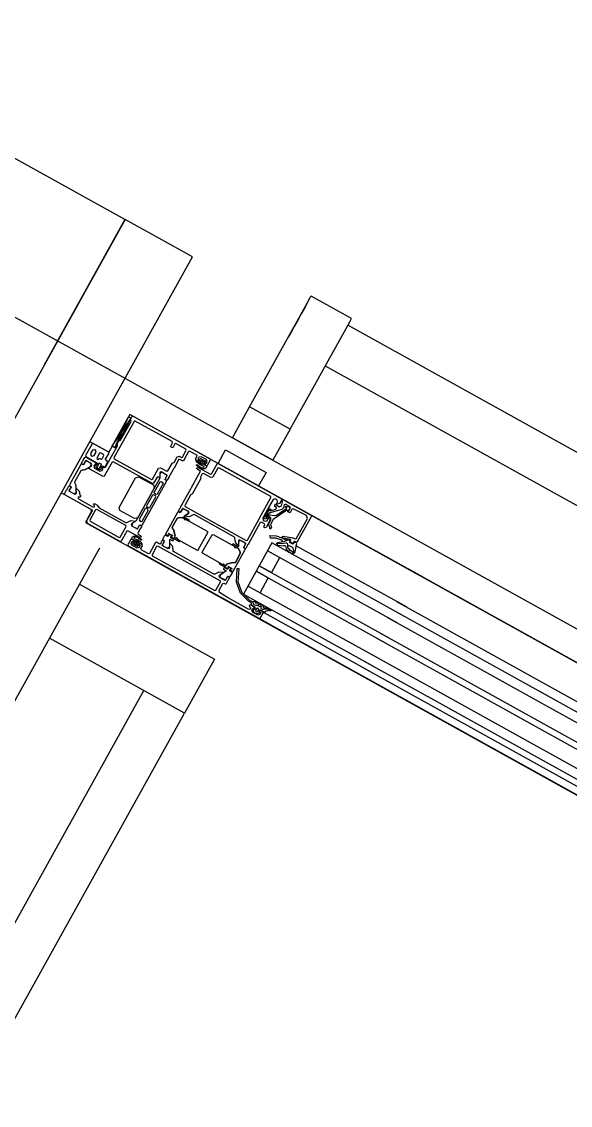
# Model space of a CAD drawing. Header units: metres. Extents: x 2.3 to 42.8, y 0.9 to 31.9.
# Drawn here: x 12.9033 to 13.0433, y 9.9582 to 10.2347 of the extents above; entities that cross this region are included whole.
import ezdxf

# ---------------------------------------------------------------- set-up
doc = ezdxf.new("R2010")
doc.units = ezdxf.units.M
doc.layers.add('ARREDI', color=9, linetype='Continuous')
doc.layers.add('PARETI_STRUTTURE', color=7, linetype='Continuous')

msp = doc.modelspace()

# ---------------------------------------------------------------- linework, layer by layer
at = {"layer": 'ARREDI'}
for points in [[(12.97176, 10.1307), (12.96143, 10.13644), (12.97613, 10.16291), (12.97667, 10.16388), (12.97701, 10.16451), (12.97713, 10.16472)], [(12.97176, 10.1307), (12.98646, 10.15717), (12.987, 10.15816), (12.98735, 10.15877), (12.98746, 10.15898), (12.97712, 10.16471)], [(12.97667, 10.16389), (12.97613, 10.16292), (12.97542, 10.16164), (12.9746, 10.16015), (12.97371, 10.15857), (12.97284, 10.15697), (12.97201, 10.15549), (12.9713, 10.15422)], [(13.20615, 10.03527), (12.98649, 10.15724)], [(12.98076, 10.14691), (13.20042, 10.02494)], [(13.47199, 9.83403), (12.93085, 10.13449)], [(12.95705, 10.12855), (12.96144, 10.13644)], [(12.96738, 10.12281), (12.95704, 10.12855)], [(12.97176, 10.13071), (12.96737, 10.12282)], [(12.9534, 10.12197), (12.95531, 10.12542)], [(12.9553, 10.12542), (12.96564, 10.11968), (12.96372, 10.11624)], [(12.96372, 10.11624), (12.95339, 10.12197)], [(12.91961, 10.10695), (13.45456, 9.80993)], [(12.99779, 10.08471), (13.14787, 10.00138)], [(12.99894, 10.08678), (13.14902, 10.00345)], [(12.99663, 10.08264), (13.14672, 9.99931)], [(12.99453, 10.07885), (13.14462, 9.99552)], [(12.99377, 10.07748), (13.14385, 9.99414)], [(12.99167, 10.0737), (13.14176, 9.99037)], [(12.99052, 10.07163), (13.14061, 9.9883)], [(12.98976, 10.07026), (13.13984, 9.98692)]]:
    msp.add_lwpolyline(points, dxfattribs=at)
at = {"layer": 'PARETI_STRUTTURE'}
for points in [[(10.97116, 11.23115), (15.49585, 8.71885), (17.29395, 11.95726), (21.46023, 9.64395)], [(12.51844, 10.4026), (12.52267, 10.41023), (12.92966, 10.18424)], [(12.92965, 10.18425), (12.90896, 10.14697)], [(12.95148, 10.12304), (12.93086, 10.1345), (12.9255, 10.12486), (12.92068, 10.12752)], [(12.93144, 10.13394), (12.93171, 10.13402)], [(12.93171, 10.13401), (12.95134, 10.12313)], [(12.92634, 10.12637), (12.93051, 10.13388), (12.9312, 10.1335), (12.92704, 10.126), (12.92634, 10.12637), (12.9312, 10.1335)], [(12.93199, 10.13273), (12.92682, 10.12344)], [(12.92703, 10.12599), (12.93052, 10.13388)], [(12.92854, 10.1279), (12.93121, 10.1327)], [(12.93106, 10.13325), (12.93144, 10.13393)], [(12.93111, 10.13301), (12.93107, 10.13326)], [(12.93117, 10.13296), (12.93111, 10.13301)], [(12.93121, 10.13271), (12.93117, 10.13296)], [(12.93226, 10.13281), (12.93199, 10.13274)], [(12.94172, 10.12755), (12.93225, 10.1328)], [(12.92128, 10.12699), (12.91961, 10.12399)], [(12.92154, 10.12705), (12.92128, 10.127)], [(12.9255, 10.12485), (12.92154, 10.12705)], [(12.92471, 10.121), (12.92777, 10.12651)], [(12.92762, 10.12706), (12.928, 10.12774)], [(12.92767, 10.12681), (12.92762, 10.12706)], [(12.92773, 10.12676), (12.92767, 10.12682)], [(12.92777, 10.12651), (12.92773, 10.12676)], [(12.928, 10.12774), (12.92824, 10.12784)], [(12.92823, 10.12783), (12.9283, 10.1278)], [(12.92831, 10.12781), (12.92854, 10.1279)], [(12.94132, 10.12642), (12.94179, 10.12728)], [(12.9414, 10.12616), (12.94132, 10.12642)], [(12.94164, 10.12602), (12.9414, 10.12616)], [(12.94191, 10.1261), (12.94164, 10.12601)], [(12.9418, 10.12728), (12.94173, 10.12755)], [(12.94238, 10.12696), (12.94191, 10.1261)], [(12.94265, 10.12704), (12.94239, 10.12695)], [(12.9452, 10.12562), (12.94266, 10.12704)], [(12.91907, 10.12302), (12.91937, 10.12353)], [(12.91909, 10.12288), (12.91908, 10.12302)], [(12.91936, 10.12353), (12.91962, 10.12362)], [(12.91962, 10.12399), (12.91966, 10.12373)], [(12.91963, 10.12361), (12.92238, 10.12208)], [(12.91965, 10.12373), (12.92247, 10.12216)], [(12.92088, 10.12449), (12.92104, 10.12395)], [(12.92136, 10.12535), (12.92089, 10.12449)], [(12.92104, 10.12395), (12.92127, 10.12381)], [(12.92128, 10.12382), (12.92182, 10.12397)], [(12.9219, 10.1255), (12.92135, 10.12535)], [(12.92181, 10.12397), (12.92228, 10.12483)], [(12.92214, 10.12537), (12.9219, 10.12551)], [(12.92229, 10.12483), (12.92214, 10.12537)], [(12.92316, 10.12462), (12.92245, 10.12335)], [(12.92246, 10.12335), (12.92257, 10.12311)], [(12.92256, 10.1231), (12.9227, 10.12302)], [(12.9227, 10.12303), (12.92295, 10.12311)], [(12.92295, 10.12311), (12.92301, 10.12321)], [(12.92301, 10.12321), (12.92328, 10.12325)], [(12.92342, 10.12465), (12.92316, 10.12461)], [(12.92327, 10.12325), (12.92355, 10.1231)], [(12.92418, 10.12423), (12.92342, 10.12465)], [(12.92355, 10.1231), (12.9238, 10.12318)], [(12.9238, 10.12318), (12.92425, 10.12397)], [(12.92425, 10.12397), (12.92419, 10.12424)], [(12.92472, 10.12305), (12.92558, 10.1246)], [(12.92476, 10.12279), (12.92472, 10.12305)], [(12.92558, 10.1246), (12.9255, 10.12485)], [(12.92683, 10.12344), (12.92691, 10.12317)], [(12.92691, 10.12317), (12.93638, 10.11792)], [(12.94062, 10.12006), (12.94178, 10.12213), (12.94219, 10.12225), (12.94299, 10.12366)], [(12.9443, 10.12261), (12.94343, 10.12309), (12.94216, 10.12078)], [(12.94298, 10.12366), (12.94352, 10.12381)], [(12.94352, 10.12381), (12.94403, 10.12352)], [(12.94404, 10.12352), (12.9443, 10.12359)], [(12.9443, 10.1236), (12.94528, 10.12535)], [(12.94586, 10.12503), (12.94456, 10.12268)], [(12.94528, 10.12535), (12.94521, 10.12562)], [(12.94613, 10.12511), (12.94587, 10.12502)], [(12.94799, 10.12407), (12.94613, 10.1251)], [(12.94768, 10.12312), (12.94806, 10.12381)], [(12.94776, 10.12285), (12.94769, 10.12311)], [(12.94807, 10.12381), (12.948, 10.12407)], [(12.94851, 10.12356), (12.94822, 10.12305), (12.94857, 10.12285), (12.94847, 10.12268)], [(12.94905, 10.12371), (12.94851, 10.12356)], [(12.94866, 10.12295), (12.94866, 10.12308)], [(12.94867, 10.12308), (12.94895, 10.12326)], [(12.94869, 10.12285), (12.94867, 10.12296)], [(12.94895, 10.12326), (12.94903, 10.12326)], [(12.94896, 10.12267), (12.9491, 10.12291)], [(12.94903, 10.12326), (12.95005, 10.12269)], [(12.95043, 10.12295), (12.94905, 10.12371)], [(12.9491, 10.12291), (12.94972, 10.12256)], [(12.95058, 10.12241), (12.95043, 10.12295)], [(12.95133, 10.12312), (12.9514, 10.12286)], [(12.91837, 10.12174), (12.91548, 10.11654)], [(12.91689, 10.1173), (12.91847, 10.12015)], [(12.91863, 10.12182), (12.91837, 10.12173)], [(12.91847, 10.12015), (12.91882, 10.12036)], [(12.91853, 10.12203), (12.91889, 10.12267)], [(12.91857, 10.12187), (12.91853, 10.12204)], [(12.91891, 10.12169), (12.91858, 10.12187)], [(12.91891, 10.12166), (12.91863, 10.12181)], [(12.91881, 10.12035), (12.91922, 10.12035)], [(12.91888, 10.12267), (12.91901, 10.12273)], [(12.91907, 10.12173), (12.91891, 10.12169)], [(12.91907, 10.12171), (12.91891, 10.12166)], [(12.919, 10.12273), (12.91909, 10.12288)], [(12.92114, 10.12188), (12.91966, 10.1227), (12.91907, 10.12173)], [(12.91953, 10.12253), (12.91907, 10.12171)], [(12.91921, 10.12035), (12.91953, 10.12043)], [(12.9198, 10.12261), (12.91953, 10.12253)], [(12.91953, 10.12044), (12.92094, 10.12128)], [(12.91966, 10.1227), (12.91959, 10.12269)], [(12.921, 10.12195), (12.9198, 10.12261)], [(12.92015, 10.12081), (12.92108, 10.12137), (12.92122, 10.12162)], [(12.92016, 10.12071), (12.92016, 10.12081)], [(12.92059, 10.12058), (12.92016, 10.12071)], [(12.92066, 10.12056), (12.9206, 10.12059)], [(12.92408, 10.11866), (12.92065, 10.12056)], [(12.92094, 10.12128), (12.921, 10.12195)], [(12.92122, 10.12161), (12.92115, 10.12187)], [(12.92173, 10.12131), (12.92189, 10.12077)], [(12.92246, 10.12181), (12.92236, 10.12165), (12.92201, 10.12183), (12.92174, 10.12131)], [(12.92189, 10.12078), (12.92326, 10.12001)], [(12.92222, 10.1214), (12.92222, 10.12104)], [(12.92222, 10.12104), (12.92243, 10.12071)], [(12.92236, 10.12151), (12.92223, 10.1214)], [(12.9225, 10.12157), (12.92237, 10.12151)], [(12.92238, 10.12208), (12.92245, 10.12182)], [(12.92243, 10.1207), (12.92294, 10.12043)], [(12.92248, 10.12216), (12.92274, 10.122)], [(12.92274, 10.122), (12.92251, 10.12157)], [(12.92309, 10.12205), (12.92257, 10.12112)], [(12.92257, 10.12112), (12.92264, 10.12086)], [(12.92265, 10.12085), (12.92292, 10.1207)], [(12.92292, 10.1207), (12.92318, 10.12078)], [(12.92294, 10.12042), (12.92333, 10.12042)], [(12.92371, 10.1217), (12.92308, 10.12205)], [(12.92319, 10.12078), (12.9237, 10.12171)], [(12.92326, 10.12001), (12.9238, 10.12017)], [(12.92333, 10.12043), (12.92364, 10.12061)], [(12.92361, 10.12097), (12.92385, 10.12138)], [(12.92365, 10.12081), (12.92361, 10.12096)], [(12.92364, 10.12061), (12.92364, 10.12081)], [(12.9238, 10.12017), (12.92409, 10.12068), (12.92374, 10.12088), (12.92384, 10.12104)], [(12.92383, 10.12105), (12.9241, 10.12112)], [(12.92384, 10.12139), (12.92412, 10.12125)], [(12.9241, 10.12112), (12.92445, 10.12093)], [(12.92412, 10.12125), (12.9244, 10.1211)], [(12.92636, 10.12235), (12.92435, 10.11874)], [(12.9244, 10.12109), (12.92457, 10.12114)], [(12.92445, 10.12093), (12.92471, 10.121)], [(12.92456, 10.12114), (12.92522, 10.12232)], [(12.92514, 10.12258), (12.92476, 10.12279)], [(12.92522, 10.12233), (12.92514, 10.12258)], [(12.92663, 10.12242), (12.92636, 10.12234)], [(12.93668, 10.11684), (12.92662, 10.12243)], [(12.93664, 10.11799), (12.93817, 10.12074)], [(12.93817, 10.12075), (12.93871, 10.1209)], [(12.93871, 10.1209), (12.94036, 10.11998)], [(12.94196, 10.12044), (12.9411, 10.11888)], [(12.94215, 10.12078), (12.94196, 10.12044)], [(12.94456, 10.12269), (12.9443, 10.12262)], [(12.94766, 10.11773), (12.94894, 10.12003), (12.94808, 10.1205)], [(12.94821, 10.1226), (12.94776, 10.12285)], [(12.94781, 10.12154), (12.94804, 10.12169)], [(12.94863, 10.12085), (12.94782, 10.12154)], [(12.94786, 10.12279), (12.94841, 10.12248)], [(12.94793, 10.12231), (12.94786, 10.12278)], [(12.94794, 10.12231), (12.94794, 10.12231)], [(12.94985, 10.12119), (12.94881, 10.12161), (12.94794, 10.1223)], [(12.94801, 10.12078), (12.94806, 10.12088)], [(12.94808, 10.12051), (12.94801, 10.12077)], [(12.94804, 10.1217), (12.94811, 10.12161)], [(12.94806, 10.12088), (12.94833, 10.12095)], [(12.94811, 10.12161), (12.94876, 10.12109)], [(12.94848, 10.12268), (12.94821, 10.1226)], [(12.94833, 10.12096), (12.95143, 10.11924)], [(12.94841, 10.12249), (12.94852, 10.12251)], [(12.94851, 10.12252), (12.94869, 10.12285)], [(12.94856, 10.12224), (12.94856, 10.12227), (12.94858, 10.1224), (12.94882, 10.12237)], [(12.94864, 10.12206), (12.94856, 10.12225)], [(12.94999, 10.12061), (12.94995, 10.1206), (12.94964, 10.1206), (12.94945, 10.12061), (12.94923, 10.12064), (12.94902, 10.12068), (12.94883, 10.12075), (12.94863, 10.12085)], [(12.94927, 10.12168), (12.94908, 10.12178), (12.94883, 10.12192), (12.94864, 10.12206)], [(12.94876, 10.12109), (12.94946, 10.1209)], [(12.94881, 10.12237), (12.94892, 10.12226)], [(12.94892, 10.12226), (12.94892, 10.12187), (12.94926, 10.12207)], [(12.94901, 10.12251), (12.94897, 10.12268)], [(12.94942, 10.12228), (12.94901, 10.12252)], [(12.94925, 10.12207), (12.94941, 10.12205)], [(12.94941, 10.12171), (12.94927, 10.12168)], [(12.94941, 10.12204), (12.94955, 10.12186), (12.94941, 10.12171)], [(12.94958, 10.12233), (12.94942, 10.12228)], [(12.94945, 10.1209), (12.94963, 10.12089), (12.94979, 10.1209)], [(12.94972, 10.12257), (12.94958, 10.12233)], [(12.94987, 10.1222), (12.94969, 10.12186)], [(12.94969, 10.12186), (12.94971, 10.12175)], [(12.94972, 10.12176), (12.95045, 10.12134)], [(12.94978, 10.1209), (12.94985, 10.12119)], [(12.94985, 10.12191), (12.94995, 10.12208), (12.9503, 10.1219), (12.95058, 10.12241)], [(12.94993, 10.12165), (12.94986, 10.12191)], [(12.94998, 10.12223), (12.94987, 10.1222)], [(12.95038, 10.1214), (12.94993, 10.12165)], [(12.95011, 10.12229), (12.94997, 10.12222)], [(12.95024, 10.12083), (12.94999, 10.12061)], [(12.95005, 10.1227), (12.95009, 10.12263)], [(12.95009, 10.12263), (12.9501, 10.1223)], [(12.95049, 10.12124), (12.95029, 10.12089), (12.95024, 10.12082)], [(12.95064, 10.12147), (12.95038, 10.12139)], [(12.95045, 10.12135), (12.95048, 10.12124)], [(12.95141, 10.12285), (12.95065, 10.12148)], [(12.9517, 10.11931), (12.95313, 10.1219)], [(12.95333, 10.12079), (12.95207, 10.11852)], [(12.95313, 10.1219), (12.95339, 10.12197)], [(12.95323, 10.12207), (12.96975, 10.11289)], [(12.9536, 10.12087), (12.95333, 10.12079)], [(12.9534, 10.12197), (12.96975, 10.11289), (12.96909, 10.11172), (12.96851, 10.11156), (12.9683, 10.11167), (12.96859, 10.11218)], [(12.96682, 10.11353), (12.95359, 10.12086)], [(12.92435, 10.11873), (12.92409, 10.11865)], [(12.92813, 10.11078), (12.93234, 10.11835)], [(12.93234, 10.11835), (12.93314, 10.11859)], [(12.93852, 10.11822), (12.93245, 10.10729)], [(12.93314, 10.11858), (12.93689, 10.1165)], [(12.93407, 10.10623), (12.94028, 10.11741)], [(12.93637, 10.11791), (12.93664, 10.118)], [(12.93783, 10.1185), (12.93695, 10.11692)], [(12.93809, 10.11858), (12.93783, 10.1185)], [(12.93846, 10.11838), (12.9381, 10.11858)], [(12.93854, 10.11842), (12.93846, 10.11838)], [(12.93854, 10.11832), (12.93851, 10.11822)], [(12.93865, 10.11975), (12.93852, 10.11952), (12.93854, 10.11842)], [(12.93906, 10.11975), (12.93853, 10.11936)], [(12.93853, 10.11936), (12.93854, 10.11831)], [(12.9386, 10.1173), (12.93887, 10.11739)], [(12.93892, 10.11983), (12.93866, 10.11975)], [(12.93887, 10.11738), (12.93932, 10.11713)], [(12.93989, 10.11799), (12.94042, 10.11894), (12.93892, 10.11983)], [(12.94026, 10.11909), (12.93906, 10.11975)], [(12.93987, 10.11799), (12.94033, 10.11882)], [(12.93992, 10.11783), (12.93988, 10.118)], [(12.93994, 10.11783), (12.9399, 10.118)], [(12.9402, 10.11768), (12.93992, 10.11783)], [(12.94028, 10.11765), (12.93994, 10.11783)], [(12.94027, 10.11741), (12.9402, 10.11767)], [(12.94033, 10.11882), (12.94026, 10.11908)], [(12.94044, 10.11769), (12.94027, 10.11765)], [(12.94036, 10.11998), (12.94062, 10.12006)], [(12.94042, 10.11894), (12.94041, 10.11901)], [(12.94091, 10.11855), (12.94044, 10.11769)], [(12.94098, 10.11884), (12.9409, 10.11868)], [(12.9409, 10.11868), (12.94091, 10.11854)], [(12.9411, 10.11889), (12.94098, 10.11884)], [(12.94937, 10.11934), (12.9489, 10.11848), (12.949, 10.11811), (12.9468, 10.11415), (12.94643, 10.11404), (12.9449, 10.11129)], [(12.94661, 10.11583), (12.94747, 10.11739)], [(12.94747, 10.11738), (12.94767, 10.11773)], [(12.94964, 10.11942), (12.94938, 10.11934)], [(12.95153, 10.11837), (12.94964, 10.11943)], [(12.95143, 10.11924), (12.95169, 10.11931)], [(12.95207, 10.11852), (12.95153, 10.11837)], [(12.9142, 10.11424), (12.91477, 10.11527)], [(12.91477, 10.11527), (12.9149, 10.11533)], [(12.91489, 10.11533), (12.91498, 10.11548)], [(12.91496, 10.11561), (12.91533, 10.11627)], [(12.91498, 10.11548), (12.91497, 10.11562)], [(12.91532, 10.11626), (12.91549, 10.1163)], [(12.91587, 10.11596), (12.91534, 10.11502), (12.91684, 10.11413)], [(12.91534, 10.11501), (12.91535, 10.11494)], [(12.91588, 10.11596), (12.91543, 10.11515)], [(12.91543, 10.11514), (12.9155, 10.11487)], [(12.91548, 10.11655), (12.91555, 10.11628)], [(12.91548, 10.11631), (12.91582, 10.11613)], [(12.9155, 10.11487), (12.9167, 10.1142)], [(12.91556, 10.11628), (12.91584, 10.11613)], [(12.91582, 10.11612), (12.91586, 10.11596)], [(12.91584, 10.11613), (12.91588, 10.11596)], [(12.9169, 10.1169), (12.91689, 10.11731)], [(12.91711, 10.11656), (12.9169, 10.1169)], [(12.9172, 10.11625), (12.91711, 10.11656)], [(12.91711, 10.1142), (12.91725, 10.11444), (12.91722, 10.11553)], [(12.91723, 10.1146), (12.9172, 10.11625)], [(12.91722, 10.11553), (12.91731, 10.11557)], [(12.91731, 10.11558), (12.91793, 10.11487), (12.91815, 10.11396)], [(12.93712, 10.1157), (12.93292, 10.10813)], [(12.93695, 10.11692), (12.93668, 10.11684)], [(12.93689, 10.1165), (12.93713, 10.11569)], [(12.93707, 10.11455), (12.9386, 10.1173)], [(12.9394, 10.11687), (12.93787, 10.11412)], [(12.93932, 10.11713), (12.93939, 10.11687)], [(12.94384, 10.11084), (12.94642, 10.11549)], [(12.94642, 10.11549), (12.94661, 10.11584)], [(12.91342, 10.11445), (12.92133, 10.11006)], [(12.91428, 10.11397), (12.91421, 10.11423)], [(12.92099, 10.11024), (12.91428, 10.11397)], [(12.9167, 10.11421), (12.91723, 10.11459)], [(12.91684, 10.11412), (12.9171, 10.11419)], [(12.91774, 10.11332), (12.91767, 10.11321)], [(12.91768, 10.11321), (12.91775, 10.11294)], [(12.91795, 10.11342), (12.91774, 10.11332)], [(12.91776, 10.11294), (12.92155, 10.11084)], [(12.91822, 10.11336), (12.91795, 10.11341)], [(12.91816, 10.11396), (12.91825, 10.11379)], [(12.91841, 10.1137), (12.91821, 10.11336)], [(12.91826, 10.11379), (12.91841, 10.1137)], [(12.93669, 10.11386), (12.93518, 10.11114)], [(12.93597, 10.1107), (12.93749, 10.11343)], [(12.93696, 10.11394), (12.9367, 10.11386)], [(12.93741, 10.11369), (12.93696, 10.11394)], [(12.93715, 10.11428), (12.93707, 10.11455)], [(12.9376, 10.11404), (12.93715, 10.11429)], [(12.93748, 10.11342), (12.93742, 10.11369)], [(12.93787, 10.11411), (12.9376, 10.11403)], [(12.96087, 10.10242), (12.96689, 10.11327)], [(12.96745, 10.11282), (12.9663, 10.11075)], [(12.96689, 10.11326), (12.96682, 10.11353)], [(12.96799, 10.11297), (12.96745, 10.11282)], [(12.96844, 10.11272), (12.96799, 10.11297)], [(12.96859, 10.11219), (12.96844, 10.11273)], [(12.96961, 10.11118), (12.96987, 10.11222)], [(12.96977, 10.11243), (12.96973, 10.11246), (12.96992, 10.11279), (12.97715, 10.10878)], [(12.97732, 10.10869), (12.96975, 10.11289), (13.17973, 9.9963)], [(12.96987, 10.11221), (12.96977, 10.11243)], [(12.92133, 10.11005), (12.91961, 10.10696), (12.92857, 10.10198)], [(12.9199, 10.10747), (12.92114, 10.10971)], [(12.92217, 10.11017), (12.92068, 10.10749)], [(12.92114, 10.10971), (12.92099, 10.11025)], [(12.92154, 10.11084), (12.92181, 10.11092)], [(12.92185, 10.11125), (12.92165, 10.11145)], [(12.92166, 10.11145), (12.92185, 10.1118)], [(12.92181, 10.11091), (12.92188, 10.11102)], [(12.92185, 10.11179), (12.9225, 10.11143)], [(12.92187, 10.11102), (12.92185, 10.11125)], [(12.92243, 10.11025), (12.92217, 10.11018)], [(12.92987, 10.10612), (12.92244, 10.11025)], [(12.9225, 10.11143), (12.92257, 10.11138)], [(12.92256, 10.11137), (12.92301, 10.11072)], [(12.92301, 10.11072), (12.92308, 10.11067)], [(12.92308, 10.11066), (12.92992, 10.10685)], [(12.92836, 10.10998), (12.92813, 10.11078)], [(12.93212, 10.10789), (12.92837, 10.10998)], [(12.9348, 10.11045), (12.93327, 10.1077)], [(12.93406, 10.10726), (12.93559, 10.11001)], [(12.93507, 10.11053), (12.9348, 10.11045)], [(12.93552, 10.11028), (12.93507, 10.11053)], [(12.93518, 10.11114), (12.93525, 10.11088)], [(12.93526, 10.11088), (12.9357, 10.11063)], [(12.93559, 10.11001), (12.93552, 10.11028)], [(12.93571, 10.11063), (12.93597, 10.1107)], [(12.94087, 10.10405), (12.94092, 10.10401), (12.94094, 10.10394), (12.94092, 10.10388), (12.94074, 10.10362), (12.94072, 10.10359), (12.94067, 10.10357), (12.94063, 10.10359), (12.94008, 10.10391), (12.94005, 10.10394), (12.94004, 10.10396), (12.94005, 10.10401), (12.94313, 10.10956)], [(12.94313, 10.10956), (12.94339, 10.10963)], [(12.94329, 10.10985), (12.94365, 10.1105)], [(12.94334, 10.10969), (12.94329, 10.10986)], [(12.94367, 10.1095), (12.94334, 10.10968)], [(12.9434, 10.10964), (12.94368, 10.10949)], [(12.94365, 10.1105), (12.94377, 10.11055)], [(12.94383, 10.10955), (12.94367, 10.10951)], [(12.94368, 10.10949), (12.94383, 10.10953)], [(12.94377, 10.11055), (12.94385, 10.11071)], [(12.94386, 10.11071), (12.94384, 10.11085)], [(12.94591, 10.1097), (12.94442, 10.11051), (12.94384, 10.10954)], [(12.94384, 10.10953), (12.9443, 10.11035)], [(12.9443, 10.11036), (12.94456, 10.11043)], [(12.94443, 10.11052), (12.94436, 10.1105)], [(12.94456, 10.11043), (12.94576, 10.10977)], [(12.94571, 10.10911), (12.94482, 10.10857)], [(12.9449, 10.11129), (12.94497, 10.11103)], [(12.94492, 10.10863), (12.94585, 10.10918), (12.94599, 10.10943)], [(12.94498, 10.11102), (12.9606, 10.10234)], [(12.94576, 10.10977), (12.94571, 10.1091)], [(12.94598, 10.10943), (12.94591, 10.10969)], [(12.96612, 10.11041), (12.96478, 10.108)], [(12.96512, 10.10835), (12.96629, 10.11044)], [(12.96573, 10.10913), (12.96573, 10.10899)], [(12.96642, 10.11036), (12.96574, 10.10912)], [(12.96581, 10.10905), (12.96644, 10.11018)], [(12.96631, 10.11075), (12.96611, 10.1104)], [(12.96666, 10.10936), (12.96618, 10.10899)], [(12.96629, 10.11045), (12.96679, 10.11039)], [(12.96664, 10.11035), (12.96642, 10.11035)], [(12.96644, 10.11018), (12.96651, 10.11016)], [(12.96651, 10.11017), (12.96657, 10.10996)], [(12.96656, 10.10995), (12.96666, 10.1099)], [(12.96671, 10.11012), (12.96664, 10.11035)], [(12.96666, 10.1099), (12.96826, 10.11035)], [(12.96967, 10.11023), (12.96666, 10.10936)], [(12.96686, 10.11016), (12.96671, 10.11012)], [(12.96679, 10.11039), (12.96686, 10.11015)], [(12.97175, 10.11058), (12.97132, 10.1099), (12.97094, 10.11009), (12.96748, 10.10766), (12.9668, 10.10644)], [(12.96784, 10.11124), (12.96799, 10.11153)], [(12.9679, 10.11098), (12.96785, 10.11124)], [(12.96831, 10.1107), (12.9679, 10.11098)], [(12.968, 10.11152), (12.96811, 10.11155)], [(12.96811, 10.11155), (12.969, 10.11094)], [(12.96826, 10.11035), (12.96831, 10.1107)], [(12.96828, 10.10879), (12.97091, 10.11055)], [(12.96901, 10.11094), (12.9696, 10.11118)], [(12.97008, 10.11065), (12.96967, 10.11022)], [(12.97028, 10.11142), (12.97008, 10.11065)], [(12.97056, 10.11154), (12.97027, 10.11142)], [(12.97178, 10.11087), (12.97057, 10.11155)], [(12.97059, 10.11076), (12.97066, 10.11106)], [(12.97088, 10.11069), (12.97059, 10.11075)], [(12.97067, 10.11106), (12.97161, 10.11087)], [(12.97091, 10.11055), (12.97088, 10.11069)], [(12.97119, 10.1096), (12.97119, 10.10989), (12.97139, 10.10977), (12.97185, 10.1106)], [(12.97176, 10.10938), (12.97119, 10.1096)], [(12.97161, 10.11086), (12.97175, 10.11058)], [(12.97231, 10.11036), (12.97176, 10.10939)], [(12.97185, 10.1106), (12.97178, 10.11086)], [(12.97256, 10.11044), (12.9723, 10.11035)], [(12.97597, 10.10874), (12.97256, 10.11044)], [(12.92013, 10.10667), (12.91989, 10.10747)], [(12.92839, 10.10208), (12.92013, 10.10666)], [(12.92068, 10.10749), (12.92075, 10.10723)], [(12.92075, 10.10722), (12.92818, 10.1031)], [(12.92992, 10.10686), (12.93016, 10.10689)], [(12.93015, 10.10689), (12.93116, 10.10739), (12.93228, 10.10726)], [(12.93229, 10.10716), (12.93136, 10.10661), (12.93122, 10.10636)], [(12.93122, 10.10636), (12.93129, 10.1061)], [(12.93149, 10.10668), (12.93143, 10.10602)], [(12.93238, 10.10722), (12.93149, 10.10669)], [(12.93292, 10.10812), (12.93211, 10.10789)], [(12.93228, 10.10726), (12.93228, 10.10716)], [(12.93245, 10.10729), (12.93238, 10.10722)], [(12.93327, 10.1077), (12.93334, 10.10744)], [(12.93335, 10.10743), (12.93379, 10.10718)], [(12.93352, 10.10631), (12.9338, 10.10615)], [(12.9338, 10.10718), (12.93406, 10.10727)], [(12.9417, 10.10568), (12.94295, 10.10795), (12.9417, 10.10568)], [(12.94475, 10.1085), (12.9447, 10.10843)], [(12.94471, 10.10842), (12.94473, 10.10831)], [(12.94474, 10.10832), (12.94604, 10.1076)], [(12.94482, 10.10857), (12.94475, 10.1085)], [(12.94483, 10.10777), (12.94479, 10.1077), (12.94483, 10.10777)], [(12.94492, 10.10853), (12.94492, 10.10863)], [(12.94705, 10.1089), (12.94604, 10.1084), (12.94493, 10.10853)], [(12.945, 10.10758), (12.94505, 10.10765), (12.945, 10.10758)], [(12.95074, 10.10462), (12.9452, 10.10771), (12.9459, 10.10732)], [(12.94604, 10.10759), (12.94589, 10.10731)], [(12.94728, 10.10893), (12.94705, 10.1089)], [(12.95761, 10.1032), (12.94728, 10.10893)], [(12.96417, 10.1069), (12.96106, 10.10128)], [(12.96444, 10.10697), (12.96417, 10.1069)], [(12.96523, 10.10653), (12.96444, 10.10698)], [(12.96478, 10.108), (12.96493, 10.10746)], [(12.96493, 10.10746), (12.96538, 10.10721)], [(12.96527, 10.10781), (12.96512, 10.10835)], [(12.9653, 10.10626), (12.96523, 10.10653)], [(12.96614, 10.108), (12.96527, 10.1078)], [(12.96538, 10.10721), (12.96592, 10.10737)], [(12.96572, 10.10878), (12.9655, 10.10838)], [(12.9655, 10.10838), (12.96588, 10.10817)], [(12.9656, 10.10834), (12.96581, 10.1087)], [(12.96577, 10.10824), (12.9656, 10.10834)], [(12.96672, 10.1076), (12.96563, 10.10564)], [(12.96573, 10.10898), (12.96573, 10.10878)], [(12.96618, 10.10899), (12.96577, 10.10824)], [(12.9658, 10.1087), (12.9658, 10.10894)], [(12.96581, 10.10893), (12.96581, 10.10905)], [(12.96588, 10.10817), (12.96616, 10.10867)], [(12.96592, 10.10737), (12.96639, 10.10823), (12.96657, 10.10813)], [(12.96683, 10.10805), (12.96637, 10.10841), (12.96615, 10.10799)], [(12.96616, 10.10867), (12.96656, 10.10887)], [(12.9663, 10.10674), (12.96641, 10.10685)], [(12.9667, 10.10517), (12.9663, 10.10674)], [(12.96641, 10.10685), (12.96654, 10.10693)], [(12.96654, 10.10693), (12.9669, 10.10757)], [(12.96656, 10.10887), (12.96783, 10.10867)], [(12.96656, 10.10813), (12.96672, 10.10759)], [(12.96681, 10.10644), (12.96699, 10.10555)], [(12.9669, 10.10757), (12.96683, 10.10805)], [(12.96783, 10.10867), (12.96828, 10.10879)], [(12.97336, 10.10278), (12.97623, 10.10792)], [(12.97723, 10.10852), (12.9736, 10.10197)], [(12.97622, 10.10792), (12.97597, 10.10874)], [(13.00572, 10.09292), (12.97715, 10.10878), (12.97722, 10.10852)], [(12.97732, 10.10869), (13.17216, 10.00051), (13.17972, 9.9963)], [(12.92846, 10.10317), (12.92994, 10.10585)], [(12.93009, 10.10474), (12.92866, 10.10215)], [(12.92995, 10.10585), (12.92988, 10.10612)], [(12.93036, 10.10481), (12.9301, 10.10473)], [(12.93346, 10.1031), (12.93036, 10.10482)], [(12.9313, 10.1061), (12.93284, 10.10529), (12.93337, 10.10625)], [(12.93144, 10.10602), (12.93263, 10.10535)], [(12.93264, 10.10536), (12.9329, 10.10544)], [(12.93278, 10.10527), (12.93285, 10.10529)], [(12.9329, 10.10543), (12.93336, 10.10625)], [(12.93336, 10.10495), (12.93294, 10.10419)], [(12.93294, 10.10419), (12.93302, 10.10393)], [(12.93302, 10.10392), (12.93371, 10.10354)], [(12.93343, 10.10524), (12.93335, 10.10509)], [(12.93335, 10.10508), (12.93336, 10.10494)], [(12.93336, 10.10626), (12.93353, 10.1063)], [(12.93337, 10.10624), (12.93353, 10.10628)], [(12.93355, 10.10529), (12.93343, 10.10524)], [(12.93353, 10.10629), (12.93386, 10.10611)], [(12.93391, 10.10594), (12.93355, 10.10529)], [(12.93371, 10.10354), (12.93378, 10.10328)], [(12.9338, 10.10615), (12.93406, 10.10624)], [(12.93387, 10.1061), (12.93391, 10.10594)], [(12.93929, 10.10265), (12.93985, 10.10364), (12.93988, 10.10368), (12.93992, 10.10368), (12.93994, 10.10368), (12.9406, 10.10339), (12.94064, 10.10337), (12.94068, 10.10339), (12.94071, 10.10342), (12.94097, 10.1039), (12.94099, 10.10394), (12.94097, 10.10397), (12.94094, 10.104), (12.94082, 10.10407), (12.94074, 10.10411)], [(12.94184, 10.10351), (12.94074, 10.10412)], [(12.94082, 10.10407), (12.94175, 10.10356)], [(12.94176, 10.10356), (12.94163, 10.10362), (12.94159, 10.10364), (12.94155, 10.10362), (12.94153, 10.1036), (12.94128, 10.10314), (12.94127, 10.10311), (12.94128, 10.10307), (12.94131, 10.10304), (12.94203, 10.10264), (12.94206, 10.10261), (12.94207, 10.10257), (12.94206, 10.10253), (12.94189, 10.10222), (12.94187, 10.10219), (12.94182, 10.10218), (12.94178, 10.10219), (12.94113, 10.10256)], [(12.94352, 10.10199), (12.94145, 10.10314), (12.94141, 10.10317), (12.94141, 10.10321), (12.94141, 10.10325), (12.94155, 10.10353), (12.94159, 10.10359), (12.94164, 10.1036), (12.94171, 10.10359), (12.94184, 10.1035)], [(12.94203, 10.10514), (12.94182, 10.10525), (12.94203, 10.10514)], [(12.94835, 10.0999), (12.95082, 10.10435)], [(12.94938, 10.09932), (12.95185, 10.10378)], [(12.95082, 10.10435), (12.95075, 10.10462)], [(12.95185, 10.10378), (12.95212, 10.10386)], [(12.95212, 10.10386), (12.95766, 10.10077), (12.95697, 10.10116)], [(12.96511, 10.10592), (12.96531, 10.10627)], [(12.96519, 10.10565), (12.96512, 10.10592)], [(12.96536, 10.10556), (12.96519, 10.10565)], [(12.96563, 10.10563), (12.96536, 10.10555)], [(12.96664, 10.10356), (12.96821, 10.10354), (12.96968, 10.10303)], [(12.96674, 10.10293), (12.96664, 10.10356)], [(12.96699, 10.10555), (12.9667, 10.10517)], [(12.92819, 10.10309), (12.92845, 10.10318)], [(12.92866, 10.10216), (12.92839, 10.10207)], [(12.96402, 10.0823), (12.93028, 10.10103)], [(12.93115, 10.10258), (12.93038, 10.1012)], [(12.93038, 10.1012), (12.93045, 10.10094)], [(12.93046, 10.10093), (12.96385, 10.08239)], [(12.93141, 10.10266), (12.93115, 10.10259)], [(12.93121, 10.10164), (12.9315, 10.10216), (12.93183, 10.10196), (12.93193, 10.10214)], [(12.93136, 10.1011), (12.93121, 10.10165)], [(12.9313, 10.10281), (12.9315, 10.10316), (12.93154, 10.10323)], [(12.93133, 10.10271), (12.93131, 10.10282)], [(12.93207, 10.10229), (12.93134, 10.10271)], [(12.93274, 10.10034), (12.93137, 10.1011)], [(12.93186, 10.10241), (12.93142, 10.10266)], [(12.93155, 10.10322), (12.9318, 10.10345)], [(12.93168, 10.10176), (12.93182, 10.10183)], [(12.9317, 10.10142), (12.93169, 10.10176)], [(12.93174, 10.10135), (12.9317, 10.10142)], [(12.93276, 10.10079), (12.93174, 10.10136)], [(12.9318, 10.10344), (12.93184, 10.10345), (12.93215, 10.10347), (12.93234, 10.10344), (12.93256, 10.10341), (12.93277, 10.10337), (12.93296, 10.1033), (12.93316, 10.1032)], [(12.93181, 10.10182), (12.93192, 10.10185)], [(12.93194, 10.10214), (12.93187, 10.1024)], [(12.93192, 10.10185), (12.9321, 10.10219)], [(12.93201, 10.10315), (12.93194, 10.10286)], [(12.93194, 10.10286), (12.93298, 10.10245), (12.93385, 10.10175)], [(12.93234, 10.10315), (12.93216, 10.10316), (12.932, 10.10315)], [(12.93207, 10.10149), (12.93221, 10.10172)], [(12.93269, 10.10114), (12.93207, 10.10149)], [(12.9321, 10.10219), (12.93208, 10.1023)], [(12.93221, 10.10173), (12.93237, 10.10177)], [(12.93238, 10.10201), (12.93224, 10.10221), (12.93238, 10.10235)], [(12.93303, 10.10296), (12.93233, 10.10316)], [(12.93237, 10.10177), (12.93278, 10.10154)], [(12.93238, 10.10234), (12.93252, 10.10237)], [(12.93254, 10.10198), (12.93238, 10.10201)], [(12.93252, 10.10237), (12.93271, 10.10227), (12.93296, 10.10213), (12.93315, 10.10199)], [(12.93287, 10.1018), (12.93287, 10.10219), (12.93253, 10.10198)], [(12.93283, 10.10138), (12.93269, 10.10115)], [(12.93284, 10.10079), (12.93276, 10.10079)], [(12.93278, 10.10154), (12.93282, 10.10138)], [(12.93312, 10.10097), (12.93284, 10.10079)], [(12.93297, 10.10168), (12.93286, 10.10179)], [(12.93323, 10.10181), (12.93323, 10.10178), (12.9332, 10.10165), (12.93297, 10.10168)], [(12.93368, 10.10244), (12.93303, 10.10296)], [(12.93309, 10.10121), (12.93312, 10.1011)], [(12.93328, 10.10154), (12.9331, 10.1012)], [(12.93312, 10.1011), (12.93312, 10.10097)], [(12.93315, 10.102), (12.93323, 10.1018)], [(12.93316, 10.1032), (12.93397, 10.10251)], [(12.93331, 10.10137), (12.93322, 10.10121), (12.93356, 10.10101), (12.93327, 10.1005)], [(12.93338, 10.10157), (12.93327, 10.10154)], [(12.93358, 10.10145), (12.93332, 10.10138)], [(12.93392, 10.10127), (12.93338, 10.10157)], [(12.93373, 10.10317), (12.93346, 10.10309)], [(12.93403, 10.1012), (12.93359, 10.10145)], [(12.93375, 10.10236), (12.93368, 10.10244)], [(12.93372, 10.10025), (12.93411, 10.10094)], [(12.93378, 10.10327), (12.93373, 10.10318)], [(12.93397, 10.10252), (12.93375, 10.10236)], [(12.93385, 10.10175), (12.93385, 10.10175)], [(12.93386, 10.10174), (12.93393, 10.10127)], [(12.93411, 10.10093), (12.93404, 10.1012)], [(12.93746, 10.10178), (12.93593, 10.09903)], [(12.93773, 10.10081), (12.93655, 10.09867)], [(12.93772, 10.10185), (12.93746, 10.10177)], [(12.93858, 10.10138), (12.93772, 10.10185)], [(12.938, 10.10089), (12.93773, 10.10082)], [(12.95397, 10.09202), (12.938, 10.1009)], [(12.93871, 10.10143), (12.93858, 10.10138)], [(12.93879, 10.10159), (12.93871, 10.10143)], [(12.93913, 10.10237), (12.93877, 10.10171)], [(12.93877, 10.10172), (12.93879, 10.10158)], [(12.9393, 10.10241), (12.93913, 10.10237)], [(12.93917, 10.10105), (12.93915, 10.10112)], [(12.94065, 10.10023), (12.93916, 10.10105), (12.93968, 10.10206)], [(12.93924, 10.10124), (12.93969, 10.10206)], [(12.93931, 10.10097), (12.93924, 10.10124)], [(12.93937, 10.10238), (12.93929, 10.10265)], [(12.93963, 10.10222), (12.9393, 10.10241)], [(12.94051, 10.10031), (12.93931, 10.10098)], [(12.93965, 10.10223), (12.93937, 10.10238)], [(12.93968, 10.10206), (12.93964, 10.10223)], [(12.93969, 10.10207), (12.93965, 10.10224)], [(12.94103, 10.10163), (12.94105, 10.10055), (12.94092, 10.1003)], [(12.94101, 10.10248), (12.94104, 10.1007)], [(12.94113, 10.10255), (12.94102, 10.10248)], [(12.94112, 10.10168), (12.94103, 10.10164)], [(12.94193, 10.09967), (12.94182, 10.1008), (12.94112, 10.10167)], [(12.94352, 10.10199), (12.94367, 10.10226), (12.94298, 10.10265), (12.94294, 10.10269), (12.94292, 10.10275), (12.94294, 10.10281), (12.94298, 10.10288), (12.94294, 10.10281), (12.94292, 10.10275), (12.94294, 10.10269), (12.94298, 10.10265), (12.94807, 10.09982)], [(12.95713, 10.10144), (12.95698, 10.10116)], [(12.95844, 10.10071), (12.95713, 10.10143)], [(12.95771, 10.10299), (12.95761, 10.10319)], [(12.95852, 10.10098), (12.95781, 10.10186), (12.95771, 10.10298)], [(12.9586, 10.10103), (12.95852, 10.10098)], [(12.95858, 10.10081), (12.95854, 10.10075)], [(12.95872, 10.10236), (12.95858, 10.10212), (12.95861, 10.10102)], [(12.95861, 10.10091), (12.95858, 10.10082)], [(12.95859, 10.10196), (12.95861, 10.10091)], [(12.95913, 10.10235), (12.9586, 10.10196)], [(12.95899, 10.10243), (12.95872, 10.10236)], [(12.95996, 10.1006), (12.96049, 10.10154), (12.95899, 10.10243)], [(12.96032, 10.10168), (12.95913, 10.10235)], [(13.00036, 10.08327), (12.96714, 10.10171), (12.95988, 10.08863), (12.9931, 10.07019)], [(12.95994, 10.10059), (12.9604, 10.10141)], [(12.9604, 10.10142), (12.96033, 10.10168)], [(12.96048, 10.10155), (12.96047, 10.10161)], [(12.96086, 10.10094), (12.9605, 10.10029)], [(12.9606, 10.10234), (12.96087, 10.10241)], [(12.96084, 10.10107), (12.96086, 10.10093)], [(12.96093, 10.10123), (12.96085, 10.10108)], [(12.96105, 10.10129), (12.96093, 10.10123)], [(12.96938, 10.10247), (12.9681, 10.10293), (12.96674, 10.10293)], [(12.97078, 10.10162), (12.96952, 10.10146), (12.96824, 10.10151)], [(12.97159, 10.10255), (12.97006, 10.10196), (12.96845, 10.10169)], [(12.96846, 10.10169), (12.9685, 10.1011)], [(12.9685, 10.1011), (12.97011, 10.10099)], [(12.9698, 10.10224), (12.96938, 10.10248)], [(12.96968, 10.10302), (12.9705, 10.10256)], [(12.96974, 10.10188), (12.9698, 10.10224)], [(12.96977, 10.1032), (12.96983, 10.10331)], [(12.96991, 10.10291), (12.96977, 10.1032)], [(12.96983, 10.10331), (12.97004, 10.10341)], [(12.97184, 10.1026), (12.96991, 10.10291)], [(12.97004, 10.10341), (12.97251, 10.10302)], [(12.97011, 10.101), (12.97031, 10.10105)], [(12.97031, 10.10106), (12.97062, 10.10093)], [(12.9705, 10.10257), (12.97149, 10.1025)], [(12.97062, 10.10093), (12.97075, 10.10031)], [(12.97087, 10.1016), (12.97078, 10.10162)], [(12.9711, 10.10147), (12.97088, 10.1016)], [(12.9712, 10.10129), (12.9711, 10.10147)], [(12.97123, 10.10046), (12.9712, 10.10086), (12.9712, 10.10129)], [(12.97121, 10.10086), (12.97155, 10.10105)], [(12.97156, 10.10105), (12.97231, 10.10063)], [(12.97175, 10.10242), (12.9716, 10.10254)], [(12.97167, 10.10194), (12.97174, 10.10241)], [(12.97173, 10.10182), (12.97168, 10.10194)], [(12.97244, 10.10142), (12.97173, 10.10181)], [(12.97198, 10.10231), (12.97184, 10.1026)], [(12.97184, 10.10205), (12.97197, 10.10232)], [(12.97191, 10.10178), (12.97184, 10.10205)], [(12.97226, 10.10159), (12.97191, 10.10179)], [(12.97252, 10.10167), (12.97226, 10.1016)], [(12.97261, 10.10148), (12.97244, 10.10143)], [(12.97251, 10.10301), (12.97258, 10.10299)], [(12.97272, 10.10201), (12.97252, 10.10167)], [(12.97258, 10.10299), (12.97309, 10.1027)], [(12.97274, 10.10182), (12.9726, 10.10148)], [(12.97298, 10.10209), (12.97272, 10.10202)], [(12.97289, 10.10188), (12.97275, 10.10181)], [(12.97342, 10.10171), (12.97289, 10.10189)], [(12.97333, 10.1019), (12.97298, 10.10209)], [(12.9731, 10.1027), (12.97336, 10.10279)], [(12.9731, 10.09931), (12.9732, 10.10033), (12.97342, 10.10131)], [(12.9736, 10.10198), (12.97333, 10.10189)], [(12.97335, 10.10099), (13.00152, 10.08535)], [(12.9735, 10.10156), (12.97341, 10.10172)], [(12.97342, 10.10132), (12.97349, 10.10157)], [(12.77776, 9.83849), (12.92322, 10.10045)], [(12.93328, 10.10049), (12.93275, 10.10034)], [(12.9338, 10.09998), (12.93372, 10.10024)], [(12.93566, 10.09895), (12.9338, 10.09997)], [(12.93593, 10.09902), (12.93566, 10.09895)], [(12.93655, 10.09868), (12.93661, 10.09841)], [(12.93662, 10.09841), (12.95259, 10.08954)], [(12.94104, 10.1007), (12.94051, 10.10031)], [(12.94092, 10.1003), (12.94065, 10.10022)], [(12.94203, 10.09946), (12.94193, 10.09967)], [(12.95235, 10.09373), (12.94202, 10.09947)], [(12.94808, 10.09982), (12.94834, 10.09989)], [(12.94945, 10.09905), (12.94938, 10.09932)], [(12.95371, 10.09633), (12.95386, 10.09661), (12.95456, 10.09623), (12.95461, 10.0962), (12.95467, 10.09623), (12.95471, 10.09627), (12.95475, 10.09634), (12.95471, 10.09627), (12.95467, 10.09623), (12.95461, 10.0962), (12.95456, 10.09623), (12.94946, 10.09905)], [(12.95685, 10.09517), (12.95679, 10.09518), (12.95673, 10.09517), (12.95669, 10.09513), (12.95656, 10.09484), (12.95655, 10.09479), (12.95656, 10.09475), (12.95659, 10.09473), (12.95715, 10.09442), (12.95719, 10.09441), (12.95723, 10.09442), (12.95726, 10.09445), (12.96034, 10.1)], [(12.95767, 10.10055), (12.95771, 10.10062), (12.95767, 10.10055)], [(12.95781, 10.09674), (12.95906, 10.099), (12.95781, 10.09674)], [(12.95792, 10.1005), (12.95787, 10.10043), (12.95792, 10.1005)], [(12.95854, 10.10074), (12.95843, 10.10071)], [(12.95999, 10.10043), (12.95994, 10.1006)], [(12.96, 10.10043), (12.95996, 10.1006)], [(12.96027, 10.10028), (12.95999, 10.10043)], [(12.96034, 10.10025), (12.96001, 10.10043)], [(12.96034, 10.10001), (12.96027, 10.10027)], [(12.9605, 10.10029), (12.96034, 10.10025)], [(12.99922, 10.0812), (12.96599, 10.09965)], [(12.97074, 10.1003), (12.97087, 10.10005)], [(12.97087, 10.10006), (12.97149, 10.09942)], [(12.97134, 10.10025), (12.97122, 10.10046)], [(12.97134, 10.10025), (12.97178, 10.0998), (12.97134, 10.10025)], [(12.9715, 10.09942), (12.97161, 10.09934)], [(12.97161, 10.09934), (12.9724, 10.0989), (12.97263, 10.09933), (12.97262, 10.09931), (12.97187, 10.09973), (12.97262, 10.09931)], [(12.97187, 10.09973), (12.97179, 10.09979), (12.97187, 10.09973)], [(12.97231, 10.10063), (12.97243, 10.10045)], [(12.9724, 10.0989), (12.9731, 10.09932)], [(12.9724, 10.0989), (12.9724, 10.0989)], [(12.97243, 10.10045), (12.97265, 10.09969)], [(12.97264, 10.09969), (12.97263, 10.09933)], [(12.95371, 10.09633), (12.95578, 10.09518), (12.95582, 10.09517), (12.95586, 10.09518), (12.95589, 10.09521), (12.95607, 10.09547), (12.95608, 10.09553), (12.95607, 10.0956), (12.95601, 10.09564), (12.95589, 10.09571)], [(12.95597, 10.09566), (12.95609, 10.09559), (12.95612, 10.09557), (12.95613, 10.09552), (12.95612, 10.09548), (12.95587, 10.09504), (12.95584, 10.09501), (12.9558, 10.095), (12.95576, 10.09501), (12.95504, 10.09541), (12.95501, 10.09543), (12.95497, 10.09541), (12.95494, 10.09539), (12.95476, 10.09507), (12.95476, 10.09504), (12.95476, 10.095), (12.9548, 10.09497), (12.95545, 10.09461)], [(12.95589, 10.09571), (12.95699, 10.0951)], [(12.9569, 10.09515), (12.95597, 10.09566)], [(12.95717, 10.09673), (12.95738, 10.09662), (12.95717, 10.09673)], [(12.9691, 10.09793), (12.967, 10.09414), (12.9639, 10.09586), (12.99711, 10.07742)], [(12.95258, 10.09376), (12.95235, 10.09373)], [(12.95471, 10.09413), (12.95359, 10.09427), (12.95259, 10.09375)], [(12.95365, 10.09323), (12.95379, 10.09347), (12.95472, 10.09404)], [(12.95373, 10.09296), (12.95366, 10.09323)], [(12.9558, 10.09311), (12.95527, 10.09217), (12.95373, 10.09296)], [(12.95393, 10.09355), (12.95387, 10.09288)], [(12.95387, 10.09289), (12.95507, 10.09222)], [(12.95545, 10.09446), (12.95392, 10.09355)], [(12.95472, 10.09403), (12.95472, 10.09413)], [(12.95534, 10.0923), (12.9558, 10.09312)], [(12.95545, 10.0946), (12.95545, 10.09446)], [(12.9558, 10.09313), (12.95596, 10.09317)], [(12.95596, 10.09316), (12.9558, 10.09312)], [(12.95596, 10.09317), (12.95624, 10.09302)], [(12.9563, 10.09297), (12.95597, 10.09315)], [(12.95599, 10.09216), (12.95635, 10.09282)], [(12.95624, 10.09302), (12.9565, 10.0931)], [(12.95635, 10.09281), (12.9563, 10.09298)], [(12.9565, 10.0931), (12.95706, 10.09408), (12.95706, 10.09412), (12.95706, 10.09416), (12.95702, 10.09419), (12.95643, 10.0946), (12.95641, 10.09462), (12.95639, 10.09466), (12.95641, 10.09471), (12.95667, 10.09518), (12.9567, 10.09521), (12.95674, 10.09522), (12.95678, 10.09521), (12.95691, 10.09515), (12.95698, 10.0951)], [(12.95809, 10.09166), (12.95827, 10.09516)], [(12.95827, 10.09515), (12.95866, 10.09513)], [(12.95866, 10.09513), (12.95848, 10.09163)], [(12.96413, 10.08898), (12.96622, 10.09277), (12.96313, 10.09448), (12.99635, 10.07604)], [(12.91805, 10.09116), (12.95248, 10.07205)], [(12.95286, 10.08962), (12.95404, 10.09176)], [(12.95366, 10.0896), (12.95463, 10.09135)], [(12.95405, 10.09175), (12.95398, 10.09202)], [(12.95463, 10.09134), (12.95489, 10.09142)], [(12.9549, 10.09142), (12.95524, 10.09122)], [(12.95507, 10.09222), (12.95534, 10.09231)], [(12.95527, 10.09216), (12.95521, 10.09215)], [(12.95524, 10.09123), (12.9555, 10.09129)], [(12.95551, 10.0913), (12.9558, 10.09182)], [(12.95578, 10.09195), (12.95586, 10.0921)], [(12.9558, 10.09182), (12.95578, 10.09196)], [(12.95586, 10.09211), (12.95599, 10.09216)], [(12.96122, 10.08678), (12.95908, 10.08885), (12.95809, 10.09166)], [(12.95849, 10.09163), (12.95943, 10.08902), (12.96145, 10.0871)], [(12.99425, 10.07226), (12.96103, 10.0907)], [(12.95259, 10.08954), (12.95286, 10.08963)], [(12.95379, 10.08907), (12.95366, 10.0896)], [(12.96127, 10.08473), (12.9558, 10.08777), (12.95378, 10.08907)], [(12.96144, 10.08711), (12.96225, 10.08666), (12.96266, 10.08687)], [(12.96189, 10.08641), (12.96122, 10.08678)], [(12.96154, 10.0848), (12.96127, 10.08473)], [(12.9614, 10.08578), (12.96136, 10.08571)], [(12.96136, 10.08571), (12.96143, 10.08544)], [(12.96167, 10.08585), (12.96141, 10.08578)], [(12.96144, 10.08544), (12.96161, 10.08534)], [(12.96169, 10.08508), (12.96154, 10.0848)], [(12.96161, 10.08534), (12.96168, 10.08508)], [(12.96263, 10.08532), (12.96168, 10.08586)], [(12.96187, 10.08597), (12.96197, 10.08614)], [(12.96192, 10.08581), (12.96187, 10.08597)], [(12.96196, 10.08614), (12.9619, 10.0864)], [(12.96264, 10.08541), (12.96192, 10.08581)], [(12.96199, 10.08455), (12.96228, 10.08507), (12.96261, 10.08487), (12.96271, 10.08505)], [(12.96214, 10.08402), (12.96199, 10.08456)], [(12.96252, 10.08601), (12.96225, 10.08665)], [(12.96237, 10.0846), (12.96254, 10.08474)], [(12.96253, 10.08405), (12.96238, 10.0846)], [(12.96261, 10.08592), (12.96253, 10.08601)], [(12.96254, 10.08474), (12.96257, 10.08473)], [(12.96257, 10.08472), (12.96274, 10.08476)], [(12.96303, 10.08569), (12.96261, 10.08592)], [(12.96298, 10.08521), (12.96263, 10.08541)], [(12.96271, 10.08505), (12.96264, 10.08531)], [(12.96267, 10.08688), (12.9629, 10.08671)], [(12.96273, 10.08477), (12.96298, 10.08521)], [(12.9629, 10.0867), (12.96286, 10.08645)], [(12.96286, 10.08645), (12.96313, 10.0863)], [(12.9632, 10.08496), (12.96295, 10.08451)], [(12.96295, 10.08451), (12.96303, 10.08425)], [(12.96322, 10.08569), (12.96303, 10.08569)], [(12.96303, 10.08424), (12.96324, 10.08413)], [(12.96313, 10.0863), (12.96332, 10.08647)], [(12.96347, 10.08504), (12.9632, 10.08495)], [(12.9633, 10.08574), (12.96322, 10.08569)], [(12.96323, 10.08413), (12.9635, 10.08421)], [(12.9635, 10.08574), (12.9633, 10.08574)], [(12.96332, 10.08647), (12.96359, 10.08632)], [(12.96368, 10.08492), (12.96347, 10.08503)], [(12.96427, 10.08531), (12.96349, 10.08574)], [(12.9635, 10.08421), (12.96375, 10.08465)], [(12.96359, 10.08632), (12.96355, 10.08607)], [(12.96355, 10.08607), (12.96382, 10.08592)], [(12.96375, 10.08465), (12.96368, 10.08492)], [(12.96382, 10.08592), (12.96401, 10.08609)], [(12.96408, 10.0846), (12.96383, 10.08416)], [(12.96409, 10.08429), (12.96399, 10.08412), (12.96434, 10.08393), (12.96405, 10.08341)], [(12.96401, 10.08609), (12.96428, 10.08593)], [(12.96443, 10.08441), (12.96408, 10.08461)], [(12.96436, 10.08436), (12.96409, 10.08429)], [(12.96428, 10.08594), (12.96424, 10.08569)], [(12.96424, 10.08569), (12.96451, 10.08553)], [(12.96437, 10.08514), (12.96427, 10.08531)], [(12.9648, 10.08411), (12.96436, 10.08436)], [(12.96437, 10.08505), (12.96437, 10.08515)], [(12.96447, 10.08488), (12.96438, 10.08505)], [(12.96496, 10.08375), (12.96512, 10.08403), (12.96442, 10.08441)], [(12.96482, 10.08469), (12.96447, 10.08489)], [(12.96451, 10.08554), (12.9647, 10.0857)], [(12.9647, 10.0857), (12.96495, 10.08552)], [(12.96495, 10.08467), (12.96481, 10.08469)], [(12.96495, 10.08552), (12.96488, 10.08538)], [(12.96488, 10.08538), (12.96507, 10.08516)], [(12.96547, 10.08478), (12.96496, 10.08467)], [(12.96507, 10.08516), (12.96606, 10.08509)], [(12.96631, 10.08446), (12.9654, 10.08416)], [(12.96657, 10.0846), (12.96547, 10.08479)], [(12.96606, 10.08508), (12.96698, 10.08457)], [(12.96685, 10.08429), (12.96631, 10.08447)], [(12.96693, 10.0845), (12.96657, 10.0846)], [(12.96698, 10.08457), (12.96685, 10.08428)], [(12.96705, 10.0845), (12.96692, 10.0845)], [(12.96351, 10.08325), (12.96214, 10.08402)], [(12.96262, 10.08393), (12.96252, 10.08404)], [(12.96318, 10.08362), (12.96261, 10.08394)], [(12.96333, 10.0836), (12.96318, 10.08361)], [(12.96389, 10.08376), (12.96334, 10.08361)], [(12.96405, 10.08341), (12.96351, 10.08325)], [(12.96384, 10.08416), (12.96388, 10.08399)], [(12.99139, 10.0671), (12.96385, 10.08239), (12.96411, 10.08248)], [(12.96388, 10.084), (12.96391, 10.08398)], [(12.96392, 10.08398), (12.96389, 10.08375)], [(13.15679, 9.97526), (12.96401, 10.08231)], [(12.96411, 10.08247), (12.96488, 10.08385)], [(12.96488, 10.08385), (12.96481, 10.08411)], [(12.96517, 10.0838), (12.96496, 10.08375)], [(12.96541, 10.08416), (12.96517, 10.08381)], [(12.96521, 10.08389), (12.99235, 10.06882)], [(12.94483, 10.05828), (12.91041, 10.07739)], [(12.95247, 10.07205), (12.94482, 10.05828)], [(12.81633, 9.85118), (12.93449, 10.06401)], [(12.79222, 9.86456), (12.82666, 9.84545), (12.94482, 10.05828)]]:
    msp.add_lwpolyline(points, dxfattribs=at)
for points in [[(12.94686, 10.17469), (12.92966, 10.18424), (12.88186, 10.09819), (12.89909, 10.08863)], [(12.94953, 10.12288), (12.94954, 10.12283), (12.94953, 10.12279), (12.9495, 10.12276), (12.94946, 10.12275), (12.94942, 10.12276), (12.94939, 10.12279), (12.94939, 10.12283), (12.94939, 10.12288), (12.94942, 10.1229), (12.94946, 10.12292), (12.9495, 10.1229)], [(12.94295, 10.10794), (12.94329, 10.10814)], [(12.94329, 10.10814), (12.94437, 10.10816), (12.94479, 10.10792), (12.94437, 10.10816)], [(12.94479, 10.10793), (12.94483, 10.10777)], [(12.9448, 10.10769), (12.945, 10.10758)], [(12.94504, 10.10766), (12.9452, 10.1077)], [(12.94182, 10.10525), (12.9417, 10.10568)], [(12.94248, 10.10353), (12.94203, 10.10514)], [(12.93226, 10.10118), (12.93225, 10.10122), (12.93226, 10.10126), (12.93229, 10.10129), (12.93233, 10.1013), (12.93237, 10.10129), (12.9324, 10.10126), (12.9324, 10.10122), (12.9324, 10.10118), (12.93237, 10.10115), (12.93233, 10.10114), (12.93229, 10.10115)], [(12.94277, 10.10299), (12.94273, 10.10292), (12.94269, 10.10288), (12.94263, 10.10287), (12.94257, 10.10288), (12.9423, 10.10303), (12.94227, 10.10306), (12.94226, 10.1031), (12.94227, 10.10313), (12.94248, 10.10353), (12.94227, 10.10313), (12.94226, 10.1031), (12.94227, 10.10306), (12.9423, 10.10303), (12.94257, 10.10288), (12.94263, 10.10287), (12.94269, 10.10288), (12.94273, 10.10292)], [(12.94298, 10.10288), (12.94277, 10.10299)], [(12.95771, 10.10061), (12.95766, 10.10078)], [(12.95788, 10.10044), (12.95767, 10.10055)], [(12.95807, 10.10055), (12.95792, 10.1005)], [(12.95905, 10.09939), (12.9585, 10.10032), (12.95808, 10.10054), (12.9585, 10.10032)], [(12.95905, 10.099), (12.95905, 10.09939)], [(12.95475, 10.09634), (12.95495, 10.09623)], [(12.95495, 10.09623), (12.95491, 10.09616), (12.9549, 10.0961), (12.95491, 10.09605), (12.95497, 10.09599), (12.95523, 10.09584), (12.95527, 10.09584), (12.95532, 10.09585), (12.95534, 10.09588), (12.95557, 10.09627), (12.95534, 10.09588), (12.95532, 10.09585), (12.95527, 10.09584), (12.95523, 10.09584), (12.95497, 10.09599), (12.95491, 10.09605), (12.9549, 10.0961), (12.95491, 10.09616)], [(12.95556, 10.09627), (12.95717, 10.09673)], [(12.95738, 10.09661), (12.95781, 10.09674)]]:
    msp.add_lwpolyline(points, close=True, dxfattribs=at)

doc.saveas('drawing.dxf')
